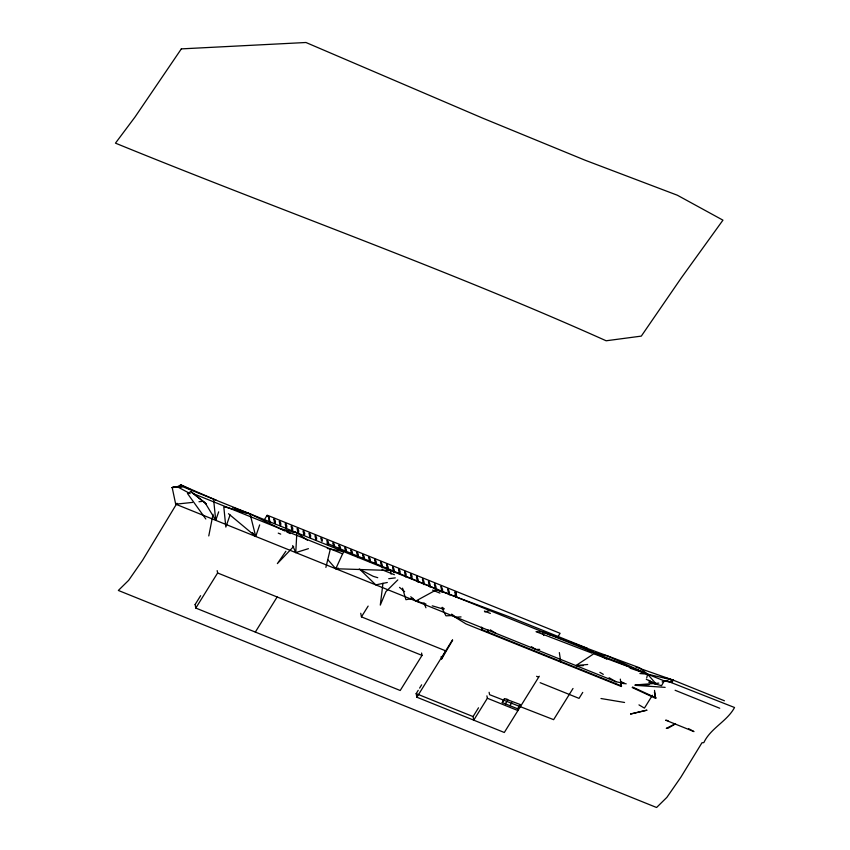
<?xml version="1.0" encoding="UTF-8"?>
<svg xmlns="http://www.w3.org/2000/svg" width="850" height="850" viewBox="0 0 850 850"><rect width="100%" height="100%" fill="white"/><g stroke="black" fill="none" stroke-linecap="round" stroke-linejoin="round"><path stroke-width="1.27" d="M308.412 548.664L295.757 552.606L296.841 532.737L280.096 528.636M382.967 583.238L380.29 605.104L385.921 591.621L397.8 579.912M208.771 535.936L213.021 514.293M173.899 487.358L177.352 486.742L180.784 484.882L216.187 500.214M646.733 677.875L647.604 674.178L639.646 667.834L542.417 631.763L537.221 631.943M325.89 567.418L330.353 548.909M268.334 516.694L269.11 516.8L266.666 516.014M455.143 592.216C456.864 591.303 453.486 595.074 456.078 597.104M259.686 524.896L255.733 536.467L228.469 513.708M204.829 502.308L215.719 520.327L218.684 511.828M230.084 514.919L225.834 527.064L223.816 507.036M441.171 656.54L441.628 658.931L445.687 650.845L361.441 616.866L360.751 613.275M671.872 682.561L673.232 680.138L724.423 700.782M441.628 658.931L452.678 640.135M481.684 627.162L481.876 630.286L481.376 627.683M507.195 700.867L505.431 703.874L505.336 703.343M510 705.723L511.817 702.631M667.356 681.158L664.296 680.914L661.523 685.653L648.731 682.178M176.991 503.243L142.598 560.214L128.637 580.338L118.352 590.452L656.582 807.5L666.867 797.385L680.829 777.261L701.972 742.751L703.811 742.645C710.643 728.089 727.069 721.416 734.538 707.508L665.933 680.489M195.128 604.52L200.621 595.68M421.568 653.044L422.025 655.403L400.212 690.497L195.808 608.069L217.621 572.974L217.164 570.616M264.594 519.339L267.176 515.185L560.097 633.303L558.057 636.586M255.329 632.071L277.142 596.976M361.441 616.866L368.135 606.093M539.272 676.228L504.305 732.487L416.861 697.213L416.171 693.632L418.232 690.317M419.603 688.107L421.653 684.803M416.861 697.223L452.444 639.965M486.912 695.852L487.369 698.254L473.748 720.162L473.057 716.571L478.507 707.806M504.613 698.668L502.191 702.567L517.586 708.773L517.926 710.568L487.369 698.254M517.586 708.773L520.221 704.533L504.496 698.626L502.308 702.61M560.766 662.097L559.353 652.588M573.006 688.479L553.626 719.663L489.589 694.684L489.122 692.293M582.739 692.41L579.041 698.371L540.143 682.688M600.982 698.519L624.559 702.472M441.904 607.973L445.953 615.825L452.444 615.528L465.959 623.9L621.329 686.492L620.798 681.604L624.314 683.23M621.329 686.492L620.319 679.118M652.418 695.258L644.428 708.114L638.966 704.884M632.198 687.533L655.637 698.371L654.511 690.381M285.866 551.278L277.376 563.603L293.643 546.508M190.188 489.292L180.784 484.882L182.325 486.561L172.178 487.528L182.325 486.561L664.296 680.914L670.576 682.231L673.232 680.138L635.779 667.027M583.408 665.624L575.907 665.582L595.011 652.97L607.229 655.807L647.604 674.178L673.232 680.138L670.682 680.032M675.506 723.881L668.015 728.206L666.304 728.365L675.378 723.786M190.899 491.619L206.401 503.986L190.899 491.619L187.468 493.478L205.817 518.999M662.129 681.955L664.296 680.914M172.21 487.719L173.963 487.071M484.882 611.968L489.823 610.555M338.236 568.097L335.782 568.746L328.047 559.959M387.313 582.484L375.796 584.885L359.848 569.341M413.185 598.421L405.928 599.686L402.539 588.157M418.285 600.684L415.82 601.024L410.731 596.764M388.705 578.712L395.282 577.883M182.325 486.561L172.178 487.528L175.695 504.188L192.504 502.414M198.974 501.734L202.852 501.319M174.101 487.061L177.352 486.742L190.166 493.648M575.907 665.582L587.701 664.487M635.247 684.951L658.803 683.134M461.04 616.919L455.844 617.164L451.637 614.136M635.162 685.089L649.092 684.749M539.686 649.4L535.883 649.442L531.356 646.691M635.226 685.334L665.136 687.363M639.901 673.529L647.604 674.178L655.86 683.612M274.284 518.691C273.222 519.339 276.367 519.446 275.219 523.568M279.661 520.859C278.598 521.517 281.743 521.624 280.606 525.746M285.632 523.26C284.569 523.919 287.714 524.025 286.567 528.148M291.592 525.672C290.53 526.32 293.675 526.426 292.538 530.559M297.564 528.073C296.501 528.732 299.646 528.838 298.499 532.961M303.524 530.485C302.462 531.133 305.607 531.239 304.47 535.362M309.496 532.886C308.433 533.545 311.578 533.651 310.431 537.774M315.456 535.298C314.394 535.946 317.539 536.053 316.402 540.175M321.428 537.699C319.908 538.029 323.234 538.029 322.129 541.365M327.388 540.101C326.326 540.759 329.471 540.866 328.334 544.988M333.359 542.513C332.297 543.161 335.442 543.267 334.294 547.4M339.32 544.914C338.257 545.572 341.402 545.679 340.266 549.801M345.291 547.326C344.229 547.974 347.374 548.08 346.226 552.202M351.252 549.727C350.189 550.375 353.334 550.492 352.197 554.614M357.223 552.128C356.161 552.787 359.306 552.893 358.158 557.016M363.184 554.54C362.121 555.188 365.266 555.294 364.129 559.428M369.155 556.941C368.092 557.6 371.227 557.706 370.09 561.829M375.116 559.353C374.053 560.001 377.198 560.107 376.061 564.23M381.087 561.754C380.131 562.211 383.159 563.794 382.256 567.864M387.047 564.166C386.091 564.612 389.119 566.206 388.227 570.265M393.008 566.567C392.062 567.024 395.091 568.607 394.188 572.677M398.979 568.969C397.917 569.628 401.062 569.734 399.925 573.856M404.94 571.381C403.877 572.029 407.022 572.135 405.886 576.268M410.911 573.782C409.849 574.441 412.994 574.547 411.846 578.669M416.872 576.194C415.926 576.64 418.954 578.234 418.051 582.293M422.843 578.595C421.887 579.052 424.915 580.635 424.022 584.704M428.804 580.996C427.858 581.453 430.886 583.047 429.983 587.106M434.775 583.408C433.819 583.854 436.847 585.448 435.944 589.518M441.32 586.043C440.364 586.5 443.392 588.094 442.499 592.153L437.038 589.953M448.163 588.806C447.206 589.252 450.234 590.846 449.331 594.915M434.669 588.891L508.672 616.569L587.393 648.306M327.314 548.463L343.634 551.607L335.782 568.746L390.426 570.477L391.096 574.122M175.695 504.188L615.931 681.721L626.206 683.836M668.047 720.673L665.656 720.184L693.972 731.595L688.532 728.609M291.709 531.59L296.841 532.737L307.487 540.271M238.436 511.169L250.049 513.867L284.591 530.846M224.549 506.823L250.049 513.867L255.733 536.467L252.365 532.525M425.924 603.978L415.82 601.024L437.229 589.347L326.953 543.288M432.236 605.827L443.594 609.153M664.572 677.577L673.232 680.138M377.761 577.692L373.224 576.343L359.221 569.075M666.283 680.797L670.501 681.859M588.763 650.834L595.011 652.97L606.741 659.111M630.105 668.174L647.604 674.178M592.142 653.193L536.021 631.667M594.543 654.086L641.357 671.447M233.081 507.535L250.049 513.867M506.887 699.029L507.79 699.858M192.44 493.297L342.667 553.871M382.075 569.766L394.389 574.727M432.565 590.123L439.949 593.109M484.394 611.023L490.376 613.434M675.102 690.264L719.737 708.263M278.248 533.131L280.702 534.119M482.184 629.765L621.648 685.982M536.584 676.303L538.539 677.089M217.621 572.974L422.025 655.403M416.171 693.632L473.057 716.571M549.674 634.907L542.417 631.763L543.724 635.524M574.823 643.79L595.011 652.97M632.517 687.023L655.945 697.861M620.489 682.114L623.996 683.74M286.832 531.951L290.211 533.609M646.255 679.256L655.531 683.963L648.72 680.319M599.866 672.35L603.309 674.358M609.046 677.705L615.931 681.721M490.237 629.808L495.869 633.303M442.191 607.314L444.284 608.834M399.543 587.393L404.632 591.653M292.676 545.572L295.757 552.606M424.033 602.947L425.935 607.761M654.415 692.049L655.637 698.371M520.221 704.533L520.561 706.329M487.847 629.648L488.346 632.251M455.749 591.866L456.694 596.753M455.547 591.834L456.482 596.721M455.345 591.898L456.28 596.785M455.196 592.036L456.301 597.391M447.759 589.443L448.704 594.331M440.927 586.681L441.862 591.568M434.382 584.046L435.317 588.933M428.411 581.634L429.356 586.521M422.45 579.232L423.385 584.12M416.479 576.831L417.191 580.486M410.518 574.419L411.219 578.085M404.547 572.018L405.493 576.906M398.586 569.606L399.521 574.494M392.615 567.205L393.561 572.093M386.654 564.804L387.589 569.681M380.683 562.392L381.395 566.058M374.723 559.991L375.424 563.646M368.751 557.579L369.463 561.244M362.791 555.178L363.492 558.843M356.819 552.766L357.765 557.653M350.859 550.364L351.56 554.03M344.888 547.963L345.599 551.618M338.927 545.551L339.628 549.217M332.956 543.15L333.434 545.594M326.995 540.738L327.462 543.182M321.034 538.337L321.502 540.781M315.063 535.936L315.764 539.591M309.103 533.524L309.804 537.189M303.131 531.122L303.843 534.788M297.171 528.711L297.872 532.376M291.199 526.309L292.145 531.197M285.239 523.898L286.174 528.785M279.267 521.496L279.979 525.162M273.891 519.329L274.592 522.994M268.898 516.513L270.077 522.622M268.504 517.151L269.439 522.038M195.117 604.488L195.808 608.069M213.701 500.31L215.719 520.327M181.337 48.886L135.065 116.949L115.462 143.151C278.683 209.854 445.156 268.6 606.146 340.776L641.304 336.111L681.349 277.833L722.946 220.161L677.322 195.213L585.119 160.225L482.683 118.15L305.947 42.5L181.337 48.886M646.797 710.207L630.636 713.989L646.797 710.207"/></g></svg>
